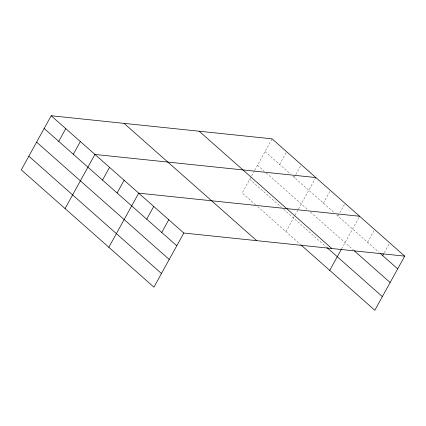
<?xml version="1.0" encoding="UTF-8"?>
<svg xmlns="http://www.w3.org/2000/svg" width="426" height="426" viewBox="0 0 426 426"><rect width="100%" height="100%" fill="white"/><g stroke="black" fill="none" stroke-linecap="round" stroke-linejoin="round"><path stroke-width="0.32" stroke-dasharray="2.13 1.6" d="M254.397 170.863L242.197 192.962L256.298 205.439M254.705 170.299L272.07 138.844M279.632 164.479L286.661 151.747M294.222 177.381L295.5 175.065M295.82 174.484L301.251 164.649M285.963 231.669L294.744 215.758M295.053 215.199L298.163 209.571M298.472 209.006L315.836 177.551M323.398 203.186L330.427 190.454M337.988 216.083L345.017 203.351M341.62 248.837L359.608 216.254M367.611 242.282L374.635 229.55M384.236 252.682L389.348 243.422M265.041 151.576L290.33 173.941M292.763 176.087L334.586 213.075M336.529 214.795L379.247 252.57M257.501 165.235L264.312 171.252M266.255 172.977L308.078 209.959M310.511 212.111L353.282 249.934M249.732 179.303L281.346 207.26M283.775 209.411L326.572 247.256M257.757 206.727L300.554 244.572"/><path stroke-width="0.64" d="M404.7 256.132L272.07 138.844L51.179 115.744L21.3 169.867L153.93 287.156L183.803 233.038L404.7 256.132L374.821 310.256L301.038 245.003M58.735 141.379L65.764 128.647M73.325 154.281L80.354 141.549M65.066 208.57L94.945 154.452L315.836 177.551M102.506 180.086L109.535 167.354M117.091 192.989L124.12 180.257M108.838 247.277L138.711 193.159L359.608 216.254M146.714 219.182L153.743 206.45M161.747 232.474L168.776 219.741M329.729 270.377L341.311 249.402M382.639 255.573L383.597 253.837M380.216 253.427L397.671 268.865M354.251 250.792L390.131 282.523M199.176 131.219L331.806 248.512M327.056 247.687L382.362 296.597M124.072 123.37L256.702 240.658M51.179 115.744L183.803 233.038M44.15 128.476L176.779 245.77M36.609 142.135L169.239 259.429M28.84 156.209L161.47 273.497"/></g></svg>
